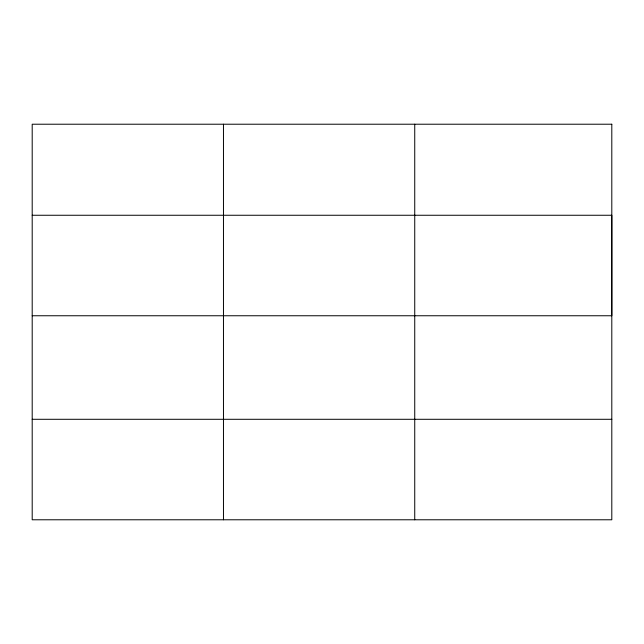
<?xml version="1.0" encoding="UTF-8"?>
<svg xmlns="http://www.w3.org/2000/svg" width="644" height="644" viewBox="0 0 644 644"><rect width="100%" height="100%" fill="white"/><g stroke="black" fill="none" stroke-linecap="round" stroke-linejoin="round"><path stroke-width="0.97" d="M32.2 215.257L611.8 215.257L611.8 315.753L32.2 315.753M32.2 419.292L611.8 419.292M414.736 124.22L414.736 519.78M223.468 124.22L223.468 519.78M611.8 124.22L32.2 124.22L32.2 519.78L611.8 519.78L611.8 124.22"/></g></svg>
